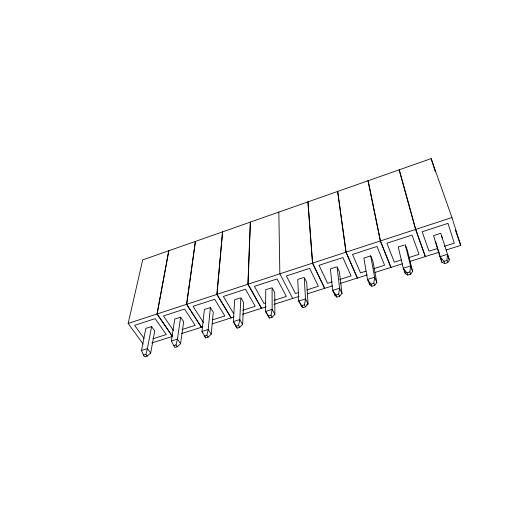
<?xml version="1.0" encoding="UTF-8"?>
<svg xmlns="http://www.w3.org/2000/svg" width="525" height="525" viewBox="0 0 525 525"><rect width="100%" height="100%" fill="white"/><g stroke="black" fill="none" stroke-linecap="round" stroke-linejoin="round"><path stroke-width="0.79" d="M250.307 222.121L247.905 284.274L261.443 308.319M250.418 222.082L248.023 284.235L261.568 308.28M240.089 298.016L234.682 299.762L233.376 321.576L237.116 328.138L239.682 327.338L242.648 324.384L243.62 302.531L241.257 298.449M240.857 297.767L239.781 319.561L238.527 325.408L239.682 327.338M447.72 262.638L446.965 260.4L447.49 254.33L439.996 256.686L433.538 235.613L440.738 233.297L449.354 259.934L447.72 262.638L444.708 263.576L441.892 262.257L439.996 256.686L443.953 261.338L444.708 263.576M222.521 231.879L216.864 294.427L231.059 317.92M222.626 231.847L216.982 294.387L231.177 317.881M211.221 334.182L213.275 312.25L210.387 307.598L204.356 309.54L201.974 331.439L205.577 337.942L208.077 337.168L211.221 334.182L208.215 329.477L210.387 307.598M404.493 244.985L398.265 246.993L403.252 268.223L405.346 273.65L407.787 275.061L410.721 274.148L409.887 271.963L410.55 265.932L405.274 244.735M374.706 285.344L373.807 283.218L374.601 277.22L370.722 255.878L363.897 258.077L367.493 279.451L369.764 284.747L371.858 286.23L374.706 285.344L376.832 282.542L372.901 261.122L370.722 255.878M180.567 343.737L183.652 321.74L180.639 317.192L174.753 319.088L171.347 341.053L174.812 347.511L177.253 346.749L180.567 343.737L177.437 339.143L180.639 317.192M195.339 241.428L186.572 304.329L201.383 327.292M195.444 241.395L186.69 304.29L201.502 327.252M339.649 296.251L338.678 294.171L339.596 288.218L337.05 266.739L339.386 271.858L341.998 293.403L339.649 296.251L336.873 297.111L335.114 295.549L332.673 290.391L330.396 268.885L336.315 266.976M303.502 277.561L297.734 279.425L298.758 301.042L301.363 306.075L302.8 307.709L305.504 306.869L304.461 304.841L305.498 298.922L304.224 277.325M150.662 353.062L154.724 331.012L151.6 326.563L145.852 328.414L141.461 350.438L143.482 355.051L144.802 356.842L147.184 356.101L150.662 353.062L147.407 348.574L151.6 326.563M168.742 250.773L157.008 313.996L172.41 336.44M168.847 250.733L157.126 313.957L172.522 336.407L151.778 342.956M272.108 317.257L271.005 315.282L272.153 309.396L272.088 287.693L274.713 292.569L274.877 314.331L272.108 317.257L269.469 318.071L265.584 311.456L265.755 289.734L271.386 287.923M143.161 344.092L128.146 323.433L142.708 259.914L431.143 158.602L451.946 217.547L460.714 245.392L446.073 250.012M208.077 337.168L206.863 335.285L208.215 329.477L201.974 331.439L202.84 332.771M177.253 346.749L175.993 344.912L177.437 339.143L171.347 341.053M147.184 356.101L145.871 354.309L147.407 348.574L141.461 350.438M410.721 274.148L412.604 271.392L407.282 250.11L405.845 246.271M305.504 306.869L308.07 303.982L306.712 282.325L304.933 278.755M128.146 323.433L451.946 217.547M152.939 338.776L166.215 334.563L155.19 318.623L134.61 325.323L144.027 338.389M182.096 329.523L195.175 325.369L184.57 309.067L163.492 315.925L173.486 330.625M212.677 319.817L224.838 315.958L214.666 299.276L193.069 306.305L203.556 322.711M242.76 310.268L255.216 306.311L245.503 289.242L223.374 296.441L233.415 313.235M265.545 303.037L264.003 303.522L254.428 286.335L277.115 278.959L286.342 296.435L274.017 300.346M298.522 292.569L295.47 293.541L286.394 275.94L309.652 268.373L318.367 286.269L306.922 289.905M332.141 281.899L327.6 283.342L319.043 265.315L342.904 257.552L351.067 275.894L339.714 279.497M365.971 271.162L360.537 272.888L352.531 254.422L377.016 246.455L384.602 265.25L373.734 268.702M401.264 259.96L394.314 262.165L386.892 243.239L412.027 235.062L419.009 254.33L408.975 257.512M437.417 248.489L428.971 251.167L422.166 231.761L447.969 223.368L454.309 243.127L444.327 246.297M181.598 333.539L202.912 326.806M212.08 323.912L234.111 316.956M242.498 314.304L266.136 306.843M273.952 304.375L298.955 296.474M307.552 293.764L332.43 285.902M340.252 283.434L367.27 274.903M374.929 272.482L402.38 263.812M410.058 261.391L439.143 252.203M143.482 355.051L145.871 354.309M173.545 345.68L175.993 344.912M204.356 336.066L206.863 335.285M235.955 326.209L238.527 325.408M274.877 314.331L272.153 309.396L265.584 311.456L268.367 316.103L271.005 315.282M306.58 304.447L308.07 303.982L305.498 298.922L298.758 301.042L301.757 305.688L304.461 304.841M341.998 293.403L339.596 288.218L332.673 290.391L335.895 295.043L338.678 294.171M376.832 282.542L374.601 277.22L367.493 279.451L370.945 284.104L373.807 283.218M412.604 271.392L410.55 265.932L403.252 268.223L406.954 272.875L409.887 271.963M443.953 261.338L446.965 260.4M242.648 324.384L239.781 319.561L233.376 321.576L237.116 328.138M268.367 316.103L269.469 318.071M292.707 298.449L279.851 273.827L278.827 212.107M301.757 305.688L302.8 307.709M324.739 288.33L312.618 263.11L307.998 201.856M324.614 288.376L312.487 263.15L307.886 201.895M335.895 295.043L336.873 297.111M357.453 278.001L346.1 252.164L337.726 191.415M357.322 278.04L345.968 252.203L337.608 191.461M370.945 284.104L371.858 286.23M391 267.409L380.461 240.923L368.143 180.731M390.863 267.448L380.323 240.968L368.018 180.777M406.954 272.875L407.787 275.061M425.408 256.541L415.728 229.392L399.276 169.798M425.27 256.587L415.59 229.438L399.151 169.838M455.333 230.062L460.714 245.392M441.65 236.047L442.562 238.803M447.49 254.33L449.354 259.934M431.143 158.602L435.304 171.721M205.196 336.728L205.577 337.942M435.645 241.881L441.892 262.257M404.788 271.287L405.346 273.65M369.495 283.159L369.764 284.747M334.943 293.954L335.114 295.549"/></g></svg>
